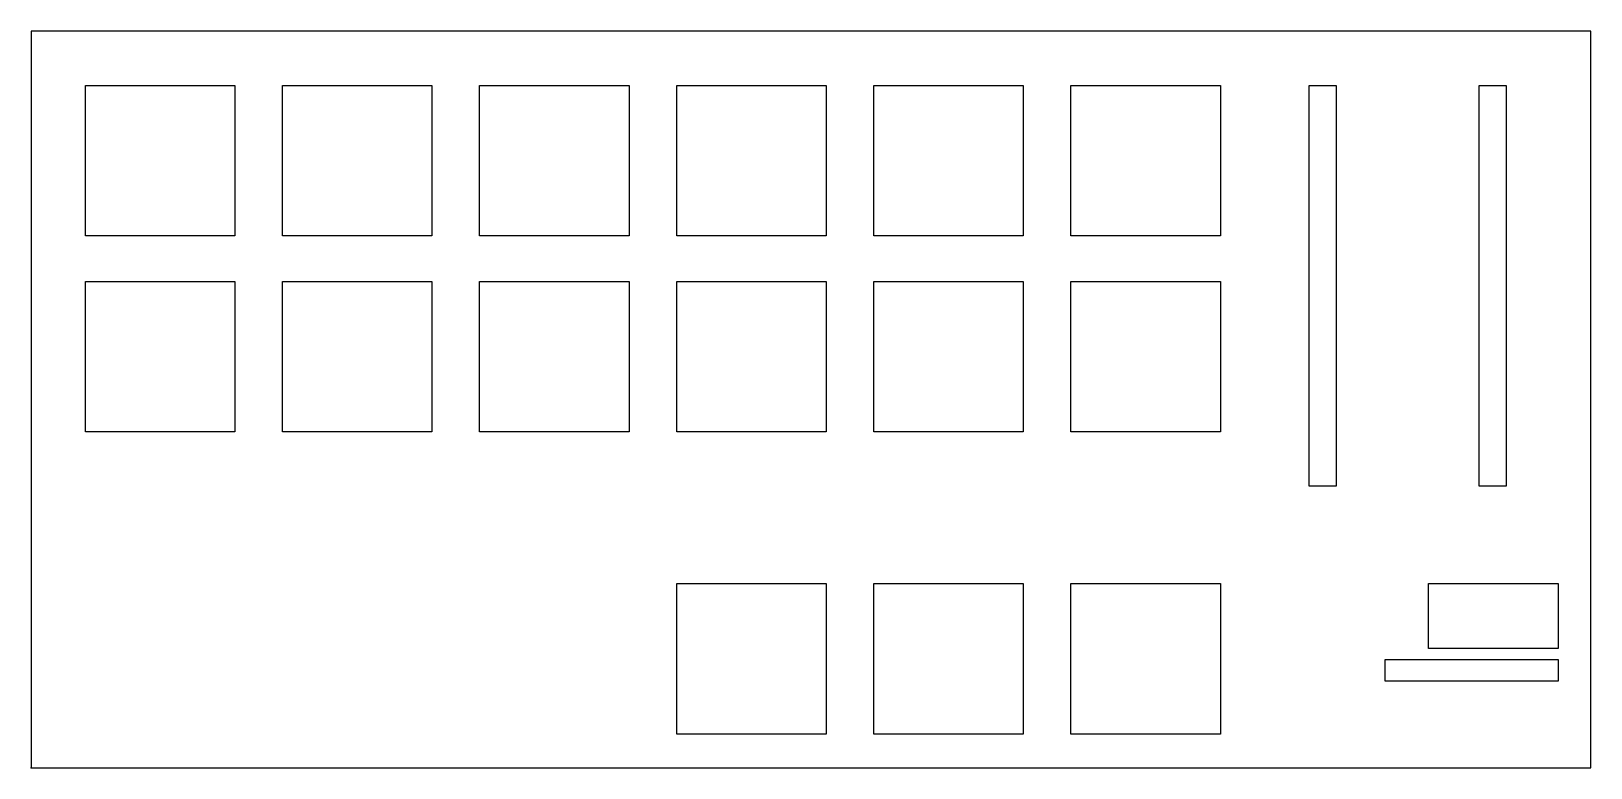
# Model space of a CAD drawing. Header units: millimetres. Extents: x 0 to 144, y 0 to 68.
import ezdxf

# ---------------------------------------------------------------- set-up
doc = ezdxf.new("R2010")
doc.units = ezdxf.units.MM
doc.layers.get('0').update_dxf_attribs({"linetype": 'CONTINUOUS'})

msp = doc.modelspace()

# ---------------------------------------------------------------- linework, layer by layer
for points in [[(0, 0), (144, 0), (144, 68), (0, 68)], [(5, 63), (18.8, 63), (18.8, 49.1), (5, 49.1)], [(23.2, 63), (37, 63), (37, 49.1), (23.2, 49.1)], [(41.4, 63), (55.2, 63), (55.2, 49.1), (41.4, 49.1)], [(59.6, 63), (73.4, 63), (73.4, 49.1), (59.6, 49.1)], [(77.8, 63), (91.6, 63), (91.6, 49.1), (77.8, 49.1)], [(96, 63), (109.8, 63), (109.8, 49.1), (96, 49.1)], [(118, 63), (120.5, 63), (120.5, 26), (118, 26)], [(133.7, 63), (136.2, 63), (136.2, 26), (133.7, 26)], [(5, 44.9), (18.8, 44.9), (18.8, 31), (5, 31)], [(23.2, 44.9), (37, 44.9), (37, 31), (23.2, 31)], [(41.4, 44.9), (55.2, 44.9), (55.2, 31), (41.4, 31)], [(59.6, 44.9), (73.4, 44.9), (73.4, 31), (59.6, 31)], [(77.8, 44.9), (91.6, 44.9), (91.6, 31), (77.8, 31)], [(96, 44.9), (109.8, 44.9), (109.8, 31), (96, 31)], [(59.6, 17), (73.4, 17), (73.4, 3.1), (59.6, 3.1)], [(77.8, 17), (91.6, 17), (91.6, 3.1), (77.8, 3.1)], [(96, 17), (109.8, 17), (109.8, 3.1), (96, 3.1)], [(129, 17), (141, 17), (141, 11), (129, 11)], [(125, 10), (141, 10), (141, 8), (125, 8)]]:
    msp.add_lwpolyline(points, close=True)
msp.add_point((0, 0))

doc.saveas('drawing.dxf')
